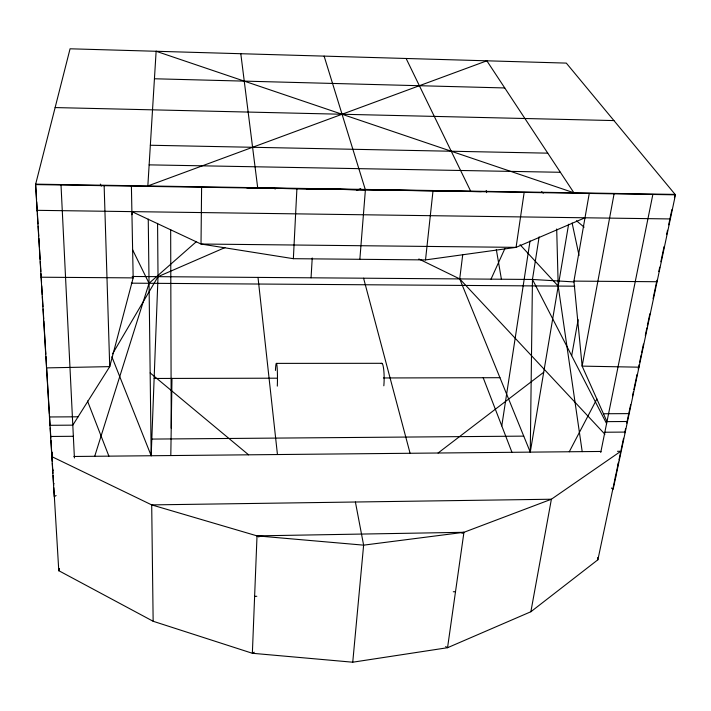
<?xml version="1.0" encoding="UTF-8"?>
<svg xmlns="http://www.w3.org/2000/svg" width="711" height="711" viewBox="0 0 711 711"><rect width="100%" height="100%" fill="white"/><g stroke="black" fill="none" stroke-linecap="round" stroke-linejoin="round"><path stroke-width="1.07" d="M56.098 495.523L54.232 496.678L35.55 184.584L201.604 187.242L201.017 244.024L293.359 258.688L425.516 259.915L516.07 247.366L585.002 217.779M462.728 254.698L459.715 278.908L530.264 452.134L532.459 279.459L539.125 236.861M170.809 455.555L171.982 378.421M111.858 356.753L151.185 455.742L158.02 276.659L157.575 223.37M52.961 457.173L151.701 504.899L257.018 535.872L252.361 653.276L352.745 662.208L447.548 647.712L530.868 611.744L597.88 559.779L618.517 462.123M293.359 258.688L296.905 188.753M306.592 188.859L675.45 194.832L613.166 489.248L611.424 488.039M311.062 277.805L312.227 257.977M52.25 452.267L51.956 456.684L52.303 454.489M254.28 652.183L252.361 653.276L153.149 621.272L58.782 570.693L58.933 568.48M359.855 259.311L365.401 189.775L397.813 190.29M352.745 662.208L363.623 545.15L355.402 502.01M425.516 259.915L432.999 190.93M53.814 487.684L58.782 570.693L59.066 568.498M619.894 451.903L551.389 499.229L463.945 532.299L447.548 647.712L445.637 646.592M524.158 192.405L516.07 247.366L201.017 244.024L131.891 211.62M501.779 425.907L530.042 240.896M530.264 452.134L568.613 224.241M627.502 421.499L606.981 421.641L582.14 366.121L573.928 281.112L589.25 193.463M571.671 355.704L578.141 319.674M530.868 611.744L551.389 499.229L151.701 504.899L153.149 621.272M614.082 193.845L582.14 366.121L638.993 367.187M600.742 452.516L652.849 194.467M618.979 459.955L620.579 452.356M621.041 450.187L623.556 438.278M624.702 432.866L625.618 428.537M626.755 423.125L630.648 404.728M632.479 396.063L633.394 391.734M633.848 389.575L637.056 374.421M638.202 369.009L639.118 364.672M639.571 362.512L641.171 354.931M641.633 352.772L643.464 344.106M645.295 335.45L646.894 327.869M647.348 325.709L649.863 313.8M653.071 298.647L655.586 286.737M655.818 285.653L656.964 280.223M658.804 271.531L659.719 267.185M660.866 261.755L664.083 246.548M666.607 234.603L667.522 230.257M668.669 224.827L671.886 209.612M674.41 197.667L675.103 194.405L566.312 63.101L70.069 48.792L35.666 184.149L36.59 199.631M131.402 186.14L133.17 277.885L109.725 366.627L72.806 425.151L49.957 425.302M131.873 214.704L132.815 211.531M58.782 570.693L59.448 568.578M94.714 456.284L149.043 283.28L196.316 241.696M332.775 189.224L365.401 189.775M340.685 189.348L201.604 187.242M491.017 279.147L504.952 248.441M389.992 190.095L481.356 191.623M569.271 451.761L596.911 398.915M112.569 353.82L158.02 276.659L224.925 247.606M438.074 453.014L543.702 372.262M462.017 533.401L463.945 532.299L257.018 535.872L258.92 536.992M356.682 190.379L360.735 188.619M463.945 532.299L363.623 545.15L257.018 535.872M254.618 596.342L256.822 596.289M453.289 591.756L455.502 591.703M53.458 483.729L54.107 483.72M615.193 476.948L615.77 476.939M73.882 456.48L600.955 451.458M617.486 451.298L620.81 451.272M52.641 470.14L53.298 470.14M617.912 464.043L618.499 464.043M151.825 439.078L523.74 436.127M50.623 436.465L73.349 436.287M604.839 432.235L625.262 432.084M49.459 416.966L78.068 416.806M603.452 413.758L629.173 413.615M46.526 367.889L109.725 366.627L104.144 185.687M154.136 378.465L276.837 378.19M383.416 377.959L499.949 377.701M276.401 363.383L381.851 363.303M131.313 283.165L574.808 286.186M132.184 276.472L532.459 279.459L573.91 281.903M41.096 277.21L133.17 277.885M573.928 281.112L657.071 281.725M37.088 210.332L670.349 218.944M35.666 184.149L675.103 194.405M246.788 187.873L365.401 189.837M149.141 164.863L560.384 172.284M150.341 145.248L547.763 153.158M55.129 107.574L613.931 120.577M154.438 78.77L504.757 87.951M272.322 187.544L275.308 188.993M418.841 258.982L459.715 278.908L604.919 434.261M541.622 191.712L543.32 193.125M576.452 220.748L584.104 227.138M150.163 372.92L248.583 454.818M520.043 244.691L558.206 286.08L582.202 451.636M532.459 279.459L606.625 423.685M100.349 184.087L101.326 186.078M132.495 249.57L149.043 283.28M406.123 58.48L470.646 191.126M87.497 400.995L108.89 456.142M483.196 377.737L511.956 452.312M324.118 56.116L365.258 189.437M363.579 278.197L410.087 453.28M572.115 223.014L579.047 255.489M486.217 190.45L486.591 192.637M496.314 249.437L501.406 279.219M597.56 557.602L597.88 559.779M240.798 53.716L257.684 187.713M258.004 277.406L277.45 454.542M36.723 201.835L37.319 211.789M37.443 214.002L38.038 223.947M38.172 226.16L38.767 236.114M38.901 238.327L39.434 247.17M39.567 249.383L40.163 259.328M40.287 261.541L40.883 271.495M41.016 273.708L41.549 282.551M41.745 285.858L42.269 294.674M42.402 296.878L42.998 306.796M43.131 309.001L43.718 318.919M43.851 321.123L45.833 354.194M45.966 356.398L46.553 366.316M46.686 368.52L49.388 413.704M49.521 415.908L50.117 425.827M50.25 428.031L50.837 437.949M50.97 440.153L52.223 461.119M52.356 463.332L52.952 473.295M53.085 475.508L53.681 485.471M61.013 184.993L74.415 457.973M556.695 228.978L558.206 286.08M148.252 219.13L151.185 455.742M170.667 229.6L171.227 428.2M275.441 370.431A14.824 1.093 90 0 1 276.952 365.623A14.824 1.093 90 0 1 277.308 386.117M381.256 363.712A14.673 2.302 89.8 0 1 383.691 369.4A14.673 2.302 89.8 0 1 383.824 385.797M156.127 51.272L147.844 185.944L486.848 60.808L573.91 192.788L156.127 51.272"/></g></svg>
